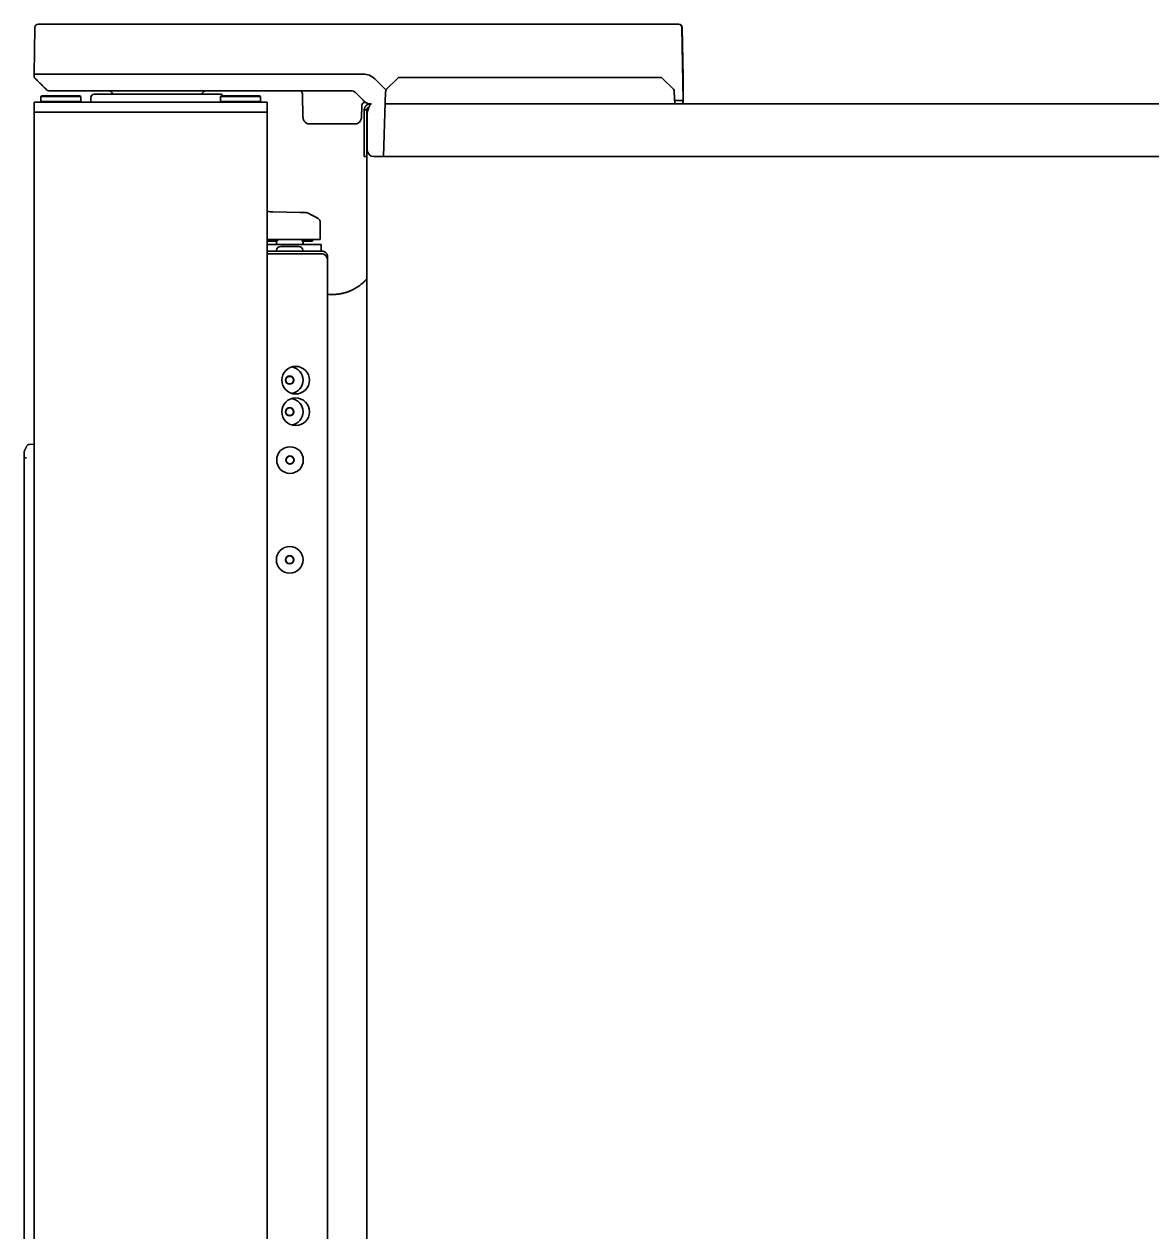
# Model space of a CAD drawing. Header units: inches. Extents: x 786 to 5593, y 691 to 5453.
# Drawn here: x 2125.2 to 2464.1, y 3589.7 to 3952.7 of the extents above; entities that cross this region are included whole.
import ezdxf

# ---------------------------------------------------------------- set-up
doc = ezdxf.new("R2010")
doc.units = ezdxf.units.IN
doc.layers.add('1', color=7, linetype='Continuous', true_color=0xffffff)

msp = doc.modelspace()

# ---------------------------------------------------------------- linework, layer by layer
at = {"layer": '1', "color": 7, "linetype": 'Continuous', "lineweight": 35}
for p, q in [((2128.22, 3937.66), (2128.46, 3951.67)), ((2129.46, 3952.66), (2135.22, 3952.66)), ((2135.22, 3952.66), (2227.05, 3952.66)), ((2230.56, 3952.66), (2235.63, 3952.66)), ((2239.19, 3952.66), (2316.22, 3952.66)), ((2316.22, 3952.66), (2321.84, 3952.66)), ((2321.86, 3952.66), (2321.94, 3952.66)), ((2322.84, 3951.67), (2323.22, 3929.66)), ((2322.96, 3951.67), (2323.22, 3936.77)), ((2128.23, 3936.94), (2128.22, 3937.66)), ((2135.22, 3937.66), (2128.22, 3937.66)), ((2227.05, 3937.66), (2135.22, 3937.66)), ((2233.96, 3932.82), (2230.58, 3936.19)), ((2237.43, 3936.36), (2234.14, 3933.08)), ((2238.13, 3936.66), (2239.72, 3936.66)), ((2239.72, 3936.66), (2314.72, 3936.66)), ((2314.72, 3936.66), (2316.31, 3936.66)), ((2320.3, 3933.08), (2317.01, 3936.36)), ((2323.22, 3935.46), (2323.22, 3930.97)), ((2222.51, 3932.66), (2135.22, 3932.66)), ((2165.22, 3931.63), (2146.27, 3931.63)), ((2184.17, 3931.63), (2165.22, 3931.63)), ((2208.86, 3931.67), (2208.98, 3924.62)), ((2223.39, 3932.66), (2222.51, 3932.66)), ((2233.17, 3912.86), (2233.85, 3932.41)), ((2320.59, 3932.41), (2320.72, 3928.66)), ((2128.22, 3929.16), (2130.22, 3929.16)), ((2128.22, 3926.16), (2128.22, 3929.16)), ((2130.47, 3931.16), (2130.22, 3930.91)), ((2142.22, 3930.91), (2130.22, 3930.91)), ((2130.22, 3930.91), (2130.22, 3929.41)), ((2136.22, 3929.41), (2130.22, 3929.41)), ((2130.22, 3929.41), (2130.47, 3929.16)), ((2196.22, 3929.16), (2130.22, 3929.16)), ((2130.47, 3931.16), (2141.97, 3931.16)), ((2142.22, 3929.41), (2136.22, 3929.41)), ((2142.22, 3930.91), (2141.97, 3931.16)), ((2141.97, 3929.16), (2142.22, 3929.41)), ((2142.22, 3929.41), (2142.22, 3930.91)), ((2145.27, 3930.66), (2145.22, 3929.16)), ((2184.47, 3931.16), (2184.22, 3930.91)), ((2196.22, 3930.91), (2184.22, 3930.91)), ((2184.22, 3930.91), (2184.22, 3929.41)), ((2184.22, 3929.41), (2184.47, 3929.16)), ((2190.22, 3929.41), (2184.22, 3929.41)), ((2184.47, 3931.16), (2195.97, 3931.16)), ((2196.22, 3929.41), (2190.22, 3929.41)), ((2196.22, 3930.91), (2195.97, 3931.16)), ((2195.97, 3929.16), (2196.22, 3929.41)), ((2196.22, 3929.41), (2196.22, 3930.91)), ((2196.22, 3929.16), (2198.22, 3929.16)), ((2198.22, 3929.16), (2198.22, 3926.16)), ((2226.64, 3928.11), (2226.58, 3924.62)), ((2229.22, 3928.66), (2229.47, 3928.66)), ((2229.47, 3928.66), (2229.45, 3928.65)), ((2233.72, 3928.66), (3065.17, 3928.66)), ((2323.22, 3929.66), (2320.69, 3929.66)), ((2323.22, 3929.66), (2323.22, 3929.39)), ((2130.22, 3926.16), (2128.22, 3926.16)), ((2130.22, 3926.16), (2128.22, 3926.16)), ((2128.22, 2811.65), (2128.22, 3926.16)), ((2196.22, 3926.16), (2130.22, 3926.16)), ((2196.22, 3926.16), (2130.22, 3926.16)), ((2198.22, 3926.16), (2196.22, 3926.16)), ((2198.22, 3926.16), (2196.22, 3926.16)), ((2198.22, 2811.65), (2198.22, 3926.16)), ((2208.98, 3924.62), (2209.03, 3924.62)), ((2227.42, 3926.74), (2227.42, 3926.86)), ((2227.42, 3925.9), (2227.42, 3926.74)), ((2227.42, 3925.9), (2227.42, 3914.86)), ((2228.22, 3926.74), (2228.22, 3926.86)), ((2228.22, 3926.74), (2228.22, 3925.9)), ((2228.22, 3925.9), (2228.22, 3914.86)), ((2228.32, 3925.9), (2228.32, 3914.86)), ((2228.56, 3926.86), (2228.51, 3926.74)), ((2212.08, 3922.66), (2210.99, 3922.66)), ((2224.58, 3922.66), (2212.08, 3922.66)), ((2227.42, 3912.86), (2227.42, 3914.86)), ((2228.22, 3914.86), (2228.22, 3912.88)), ((2228.22, 3912.86), (2227.42, 3912.86)), ((2228.22, 2767.25), (2228.22, 3912.86)), ((3062.6, 3912.86), (2230.32, 3912.86)), ((2199.94, 3896.2), (2208.19, 3896.06)), ((2214.14, 3893.35), (2214.14, 3887.96)), ((2198.22, 3887.96), (2208.24, 3887.96)), ((2214.14, 3887.96), (2208.24, 3887.96)), ((2198.22, 3886.46), (2212.51, 3886.46)), ((2198.22, 3884.46), (2213.99, 3884.46)), ((2198.39, 3887.46), (2201.19, 3887.46)), ((2201.01, 3887.46), (2201.01, 3887.06)), ((2201.01, 3887.06), (2201.01, 3886.86)), ((2201.01, 3886.86), (2201.01, 3886.46)), ((2202.31, 3885.86), (2207.71, 3885.86)), ((2208.83, 3887.46), (2211.64, 3887.46)), ((2209.01, 3887.06), (2209.01, 3887.46)), ((2209.01, 3886.86), (2209.01, 3887.06)), ((2209.01, 3886.46), (2209.01, 3886.86)), ((2212.51, 3886.46), (2214.51, 3886.46)), ((2214.51, 3886.46), (2214.51, 3884.46)), ((2198.22, 3883.66), (2212.33, 3883.66)), ((2212.33, 3883.66), (2212.58, 3883.66)), ((2212.58, 3883.66), (2214.44, 3883.66)), ((2216.42, 3882.57), (2216.39, 3882)), ((2216.42, 3881.66), (2216.42, 3221.73)), ((2126.81, 3826.33), (2128.22, 3826.41)), ((2125.22, 3606.24), (2125.22, 3822.3)), ((2125.22, 3444.79), (2125.22, 3606.24))]:
    msp.add_line(p, q, dxfattribs=at)
for centre, radius in [((2206.79, 3845.65), 4.15), ((2205.01, 3845.65), 1.25), ((2205.01, 3845.65), 1.15), ((2206.79, 3836.15), 4.15), ((2205.01, 3836.15), 1.25), ((2205.01, 3836.15), 1.15), ((2205.1, 3821.64), 4), ((2205.1, 3821.64), 1.25), ((2205.1, 3821.64), 1.15), ((2205.01, 3791.65), 4), ((2205.01, 3791.65), 1.25), ((2205.01, 3791.65), 1.15)]:
    msp.add_circle(centre, radius, dxfattribs=at)
for centre, radius, start, end in [((2129.46, 3951.66), 1, 90, 179), ((2321.84, 3951.66), 1, 1, 90), ((2321.96, 3951.66), 1, 1, 90), ((2238.13, 3935.66), 1, 90, 135), ((2316.31, 3935.66), 1, 45, 90), ((2146.27, 3930.63), 1, 90, 178), ((2150.25, 3930.66), 2, 29.0308, 90), ((2180.19, 3930.66), 2, 90, 150.9692), ((2184.17, 3930.63), 1, 31.9695, 90), ((2207.86, 3931.66), 1, 1, 90), ((2223.39, 3930.66), 2, 45, 90), ((2234.85, 3932.37), 1, 135, 178), ((2319.59, 3932.37), 1, 2, 45), ((2227.64, 3928.1), 1, 62.9013, 179), ((2322.47, 3929.41), 0.75, 270, 359), ((2230.32, 3925.9), 2, 155, 180), ((2230.32, 3914.86), 2, 180, 270), ((2200.04, 3902.2), 6, 252.3179, 269), ((2205.21, 3884.84), 4.8, 139.458, 149.6988), ((2204.81, 3884.84), 4.8, 30.3012, 40.542), ((2211.64, 3887.96), 0.5, 270, 330), ((2212.5, 3887.46), 0.5, 90, 150), ((2198.39, 3887.96), 0.5, 250.7306, 270), ((2201.41, 3887.06), 0.4, 149.6988, 180), ((2201.41, 3886.86), 0.4, 180, 270), ((2201.21, 3884.66), 0.2, 174.7841, 270), ((2202.31, 3884.56), 1.3, 90, 174.7841), ((2207.71, 3884.56), 1.3, 5.2159, 90), ((2208.61, 3886.86), 0.4, 270, 0), ((2208.81, 3884.66), 0.2, 270, 5.2159), ((2208.61, 3887.06), 0.4, 0, 30.3012), ((2205.01, 3845.65), 4, 277.7456, 82.26), ((2205.01, 3836.15), 4, 277.7456, 82.26)]:
    msp.add_arc(centre, radius, start, end, dxfattribs=at)
for centre, major_axis, ratio, start_param, end_param in [((2321.86, 3951.66), (0, 1), 0.998849, 4.729842, 6.283185), ((2214.44, 3881.66), (0, 2), 0.990268, 4.712389, 6.283185), ((2126.86, 3825.33), (-0.052, 0.999), 0.99998, 0, 1.065736)]:
    msp.add_ellipse(centre, major_axis=major_axis, ratio=ratio, start_param=start_param, end_param=end_param, dxfattribs=at)
for points, knots in [([(2227.05, 3952.66), (2227.63, 3952.66), (2228.22, 3952.66), (2229.1, 3952.66), (2229.39, 3952.66), (2229.98, 3952.66), (2230.27, 3952.66), (2230.56, 3952.66)], [0, 0, 0, 0, 0.5, 0.5, 0.75, 0.75, 1, 1, 1, 1]), ([(2235.63, 3952.66), (2235.93, 3952.66), (2236.22, 3952.66), (2236.82, 3952.66), (2237.11, 3952.66), (2238, 3952.66), (2238.6, 3952.66), (2239.19, 3952.66)], [0, 0, 0, 0, 0.25, 0.25, 0.5, 0.5, 1, 1, 1, 1]), ([(2128.23, 3936.94), (2128.23, 3936.89), (2128.24, 3936.85), (2128.26, 3936.75), (2128.27, 3936.71), (2128.31, 3936.62), (2128.33, 3936.58), (2128.39, 3936.5), (2128.42, 3936.46), (2128.45, 3936.42)], [0, 0, 0, 0, 0.25, 0.25, 0.5, 0.5, 0.75, 0.75, 1, 1, 1, 1]), ([(2323.22, 3936.77), (2323.22, 3936.77), (2323.22, 3936.65), (2323.22, 3936.18), (2323.22, 3935.84), (2323.22, 3935.46)], [0, 0, 0, 0, 0.5, 0.5, 1, 1, 1, 1]), ([(2132.63, 3932.66), (2132.57, 3932.66), (2132.5, 3932.66), (2132.38, 3932.69), (2132.31, 3932.71), (2132.19, 3932.76), (2132.13, 3932.79), (2132.02, 3932.86), (2131.97, 3932.9), (2131.93, 3932.95)], [0, 0, 0, 0, 0.25, 0.25, 0.5, 0.5, 0.75, 0.75, 1, 1, 1, 1]), ([(2132.63, 3932.66), (2132.57, 3932.66), (2132.5, 3932.66), (2132.37, 3932.69), (2132.31, 3932.71), (2132.19, 3932.76), (2132.13, 3932.79), (2132.02, 3932.86), (2131.97, 3932.9), (2131.93, 3932.95)], [0, 0, 0, 0, 0.25, 0.25, 0.5, 0.5, 0.75, 0.75, 1, 1, 1, 1]), ([(2135.22, 3932.66), (2135.18, 3932.66), (2135.14, 3932.66), (2135.05, 3932.66), (2135.01, 3932.66), (2134.89, 3932.66), (2134.8, 3932.66), (2134.68, 3932.66), (2134.64, 3932.66), (2134.56, 3932.66), (2134.52, 3932.66), (2134.4, 3932.66), (2134.32, 3932.66), (2134.17, 3932.66), (2134.09, 3932.66), (2133.98, 3932.66), (2133.94, 3932.66), (2133.87, 3932.66), (2133.84, 3932.66), (2133.73, 3932.66), (2133.66, 3932.66), (2133.53, 3932.66), (2133.47, 3932.66), (2133.35, 3932.66), (2133.3, 3932.66), (2133.21, 3932.66), (2133.19, 3932.66), (2133.14, 3932.66), (2133.11, 3932.66), (2133.04, 3932.66), (2133, 3932.66), (2132.94, 3932.66), (2132.92, 3932.66), (2132.88, 3932.66), (2132.86, 3932.66), (2132.83, 3932.66), (2132.82, 3932.66), (2132.79, 3932.66), (2132.77, 3932.66), (2132.75, 3932.66), (2132.73, 3932.66), (2132.71, 3932.66), (2132.7, 3932.66), (2132.68, 3932.66), (2132.68, 3932.66), (2132.66, 3932.66), (2132.66, 3932.66), (2132.65, 3932.66), (2132.64, 3932.66), (2132.64, 3932.66), (2132.64, 3932.66), (2132.64, 3932.66), (2132.64, 3932.66), (2132.64, 3932.66), (2132.64, 3932.66), (2132.63, 3932.66)], [0, 0, 0, 0, 0.03125, 0.03125, 0.0625, 0.0625, 0.125, 0.125, 0.15625, 0.15625, 0.1875, 0.1875, 0.25, 0.25, 0.3125, 0.3125, 0.34375, 0.34375, 0.375, 0.375, 0.4375, 0.4375, 0.5, 0.5, 0.5625, 0.5625, 0.59375, 0.59375, 0.625, 0.625, 0.6875, 0.6875, 0.71875, 0.71875, 0.75, 0.75, 0.78125, 0.78125, 0.8125, 0.8125, 0.84375, 0.84375, 0.875, 0.875, 0.90625, 0.90625, 0.9375, 0.9375, 0.96875, 0.96875, 0.984375, 0.984375, 0.992187, 0.992187, 1, 1, 1, 1]), ([(2229.46, 3928.66), (2229.36, 3928.66), (2229.27, 3928.66), (2229.07, 3928.68), (2228.88, 3928.71), (2228.69, 3928.76), (2228.57, 3928.79), (2228.55, 3928.8), (2228.5, 3928.82), (2228.48, 3928.82), (2228.41, 3928.85), (2228.36, 3928.87), (2228.22, 3928.92), (2228.05, 3929.01), (2227.88, 3929.11), (2227.76, 3929.19), (2227.7, 3929.23), (2227.64, 3929.27), (2227.6, 3929.3), (2227.58, 3929.32), (2227.48, 3929.4), (2227.41, 3929.47), (2227.34, 3929.54)], [0, 0, 0, 0, 0.125, 0.125, 0.25, 0.375, 0.375, 0.40625, 0.40625, 0.4375, 0.4375, 0.5, 0.5, 0.625, 0.75, 0.75, 0.8125, 0.84375, 0.84375, 0.875, 0.875, 1, 1, 1, 1]), ([(2227.42, 3926.86), (2227.42, 3926.97), (2227.43, 3927.08), (2227.47, 3927.3), (2227.5, 3927.41), (2227.58, 3927.61), (2227.63, 3927.71), (2227.75, 3927.9), (2227.82, 3927.99), (2227.97, 3928.16), (2228.05, 3928.23), (2228.23, 3928.37), (2228.33, 3928.42), (2228.53, 3928.52), (2228.63, 3928.56), (2228.85, 3928.62), (2228.96, 3928.64), (2229.07, 3928.65)], [0, 0, 0, 0, 0.125, 0.125, 0.25, 0.25, 0.375, 0.375, 0.5, 0.5, 0.625, 0.625, 0.75, 0.75, 0.875, 0.875, 1, 1, 1, 1]), ([(2228.22, 3926.86), (2228.22, 3926.98), (2228.24, 3927.1), (2228.33, 3927.34), (2228.4, 3927.44), (2228.57, 3927.62), (2228.67, 3927.7), (2228.81, 3927.77), (2228.85, 3927.79), (2228.89, 3927.8)], [0, 0, 0, 0, 0.302566, 0.302566, 0.605132, 0.605132, 0.907698, 0.907698, 1, 1, 1, 1]), ([(2229.45, 3928.65), (2229.41, 3928.64), (2229.37, 3928.62), (2229.3, 3928.56), (2229.26, 3928.52), (2229.19, 3928.42), (2229.15, 3928.37), (2229.08, 3928.23), (2229.04, 3928.16), (2228.97, 3927.99), (2228.93, 3927.9), (2228.86, 3927.71), (2228.82, 3927.61), (2228.75, 3927.41), (2228.71, 3927.3), (2228.64, 3927.08), (2228.6, 3926.97), (2228.56, 3926.86)], [0, 0, 0, 0, 0.125, 0.125, 0.25, 0.25, 0.375, 0.375, 0.5, 0.5, 0.625, 0.625, 0.75, 0.75, 0.875, 0.875, 1, 1, 1, 1]), ([(2229.07, 3928.65), (2229.07, 3928.65), (2229.08, 3928.65), (2229.09, 3928.65), (2229.1, 3928.65), (2229.11, 3928.65), (2229.12, 3928.65), (2229.13, 3928.65), (2229.14, 3928.65), (2229.15, 3928.66), (2229.17, 3928.66), (2229.18, 3928.66), (2229.19, 3928.66), (2229.2, 3928.66), (2229.21, 3928.66), (2229.22, 3928.66), (2229.22, 3928.66)], [0, 0, 0, 0, 0.070356, 0.140723, 0.211142, 0.28165, 0.352287, 0.42309, 0.494098, 0.565348, 0.636878, 0.708725, 0.780925, 0.853514, 0.926527, 1, 1, 1, 1]), ([(2209.03, 3924.62), (2209.03, 3924.61), (2209.03, 3924.6), (2209.04, 3924.58), (2209.04, 3924.56), (2209.04, 3924.53), (2209.04, 3924.51), (2209.04, 3924.49), (2209.04, 3924.47), (2209.04, 3924.45), (2209.05, 3924.42), (2209.05, 3924.4), (2209.05, 3924.38), (2209.06, 3924.36), (2209.06, 3924.33), (2209.06, 3924.31), (2209.07, 3924.29), (2209.07, 3924.27), (2209.08, 3924.25), (2209.08, 3924.22), (2209.09, 3924.2), (2209.09, 3924.18), (2209.1, 3924.16), (2209.1, 3924.13), (2209.11, 3924.11), (2209.11, 3924.09), (2209.12, 3924.07), (2209.13, 3924.05), (2209.13, 3924.02), (2209.14, 3924), (2209.15, 3923.98), (2209.16, 3923.96), (2209.16, 3923.94), (2209.17, 3923.91), (2209.18, 3923.89), (2209.19, 3923.87), (2209.2, 3923.85), (2209.21, 3923.83), (2209.22, 3923.81), (2209.23, 3923.78), (2209.24, 3923.76), (2209.25, 3923.74), (2209.26, 3923.72), (2209.27, 3923.7), (2209.28, 3923.68), (2209.29, 3923.66), (2209.31, 3923.64), (2209.32, 3923.62), (2209.33, 3923.59), (2209.34, 3923.57), (2209.36, 3923.55), (2209.37, 3923.53), (2209.38, 3923.51), (2209.4, 3923.49), (2209.41, 3923.47), (2209.43, 3923.45), (2209.44, 3923.43), (2209.46, 3923.41), (2209.47, 3923.4), (2209.49, 3923.38), (2209.5, 3923.36), (2209.52, 3923.34), (2209.53, 3923.32), (2209.55, 3923.3), (2209.57, 3923.28), (2209.58, 3923.26), (2209.6, 3923.25), (2209.62, 3923.23), (2209.63, 3923.22), (2209.64, 3923.21), (2209.66, 3923.19), (2209.67, 3923.18), (2209.68, 3923.17), (2209.7, 3923.15), (2209.71, 3923.14), (2209.73, 3923.13), (2209.74, 3923.11), (2209.76, 3923.1), (2209.77, 3923.09), (2209.79, 3923.07), (2209.81, 3923.06), (2209.83, 3923.05), (2209.85, 3923.03), (2209.87, 3923.02), (2209.89, 3923), (2209.91, 3922.99), (2209.93, 3922.98), (2209.95, 3922.96), (2209.97, 3922.95), (2209.99, 3922.93), (2210.02, 3922.92), (2210.04, 3922.91), (2210.06, 3922.89), (2210.09, 3922.88), (2210.11, 3922.87), (2210.14, 3922.85), (2210.17, 3922.84), (2210.19, 3922.83), (2210.22, 3922.82), (2210.25, 3922.8), (2210.28, 3922.79), (2210.31, 3922.78), (2210.34, 3922.77), (2210.37, 3922.76), (2210.4, 3922.75), (2210.43, 3922.74), (2210.47, 3922.73), (2210.5, 3922.72), (2210.53, 3922.71), (2210.57, 3922.7), (2210.6, 3922.69), (2210.64, 3922.69), (2210.68, 3922.68), (2210.71, 3922.68), (2210.75, 3922.67), (2210.79, 3922.67), (2210.83, 3922.66), (2210.87, 3922.66), (2210.9, 3922.66), (2210.94, 3922.66), (2210.97, 3922.66), (2210.99, 3922.66)], [0, 0, 0, 0, 0.007054, 0.014124, 0.021211, 0.028313, 0.035432, 0.042566, 0.049717, 0.056884, 0.064068, 0.071267, 0.078483, 0.085714, 0.092962, 0.100226, 0.107506, 0.114803, 0.122115, 0.129444, 0.136789, 0.144149, 0.151527, 0.15892, 0.166329, 0.173755, 0.181197, 0.188655, 0.196129, 0.203619, 0.211125, 0.218648, 0.226186, 0.233741, 0.241312, 0.248899, 0.256503, 0.264122, 0.271758, 0.27941, 0.287078, 0.294762, 0.302462, 0.310179, 0.317912, 0.32566, 0.333425, 0.341207, 0.349004, 0.356817, 0.364647, 0.372493, 0.380355, 0.388233, 0.396128, 0.404038, 0.411965, 0.419908, 0.427867, 0.435842, 0.443833, 0.451841, 0.459865, 0.467904, 0.47596, 0.484033, 0.492121, 0.500226, 0.505738, 0.511401, 0.517214, 0.523178, 0.529293, 0.535559, 0.541975, 0.548542, 0.55526, 0.562128, 0.569147, 0.576316, 0.583636, 0.591107, 0.598729, 0.606501, 0.614424, 0.622498, 0.630722, 0.639097, 0.647623, 0.656299, 0.665126, 0.674104, 0.683232, 0.692511, 0.701941, 0.711521, 0.721252, 0.731134, 0.741166, 0.751349, 0.761683, 0.772168, 0.782803, 0.793588, 0.804525, 0.815612, 0.82685, 0.838238, 0.849777, 0.861467, 0.873308, 0.885299, 0.897441, 0.909733, 0.922177, 0.93477, 0.947515, 0.96041, 0.973456, 0.986653, 1, 1, 1, 1]), ([(2224.58, 3922.66), (2224.71, 3922.66), (2224.84, 3922.67), (2225.09, 3922.72), (2225.22, 3922.76), (2225.58, 3922.9), (2225.8, 3923.05), (2226.17, 3923.41), (2226.32, 3923.63), (2226.47, 3923.99), (2226.51, 3924.11), (2226.56, 3924.36), (2226.58, 3924.49), (2226.58, 3924.62)], [0, 0, 0, 0, 0.125, 0.125, 0.25, 0.25, 0.5, 0.5, 0.75, 0.75, 0.875, 0.875, 1, 1, 1, 1]), ([(2208.19, 3896.06), (2208.21, 3896.06), (2208.23, 3896.06), (2208.28, 3896.06), (2208.31, 3896.06), (2208.38, 3896.06), (2208.43, 3896.06), (2208.52, 3896.05), (2208.57, 3896.05), (2208.66, 3896.05), (2208.71, 3896.05), (2208.8, 3896.05), (2208.84, 3896.05), (2208.93, 3896.05), (2208.97, 3896.05), (2209.05, 3896.05), (2209.09, 3896.04), (2209.15, 3896.04), (2209.16, 3896.04), (2209.2, 3896.04), (2209.22, 3896.04), (2209.27, 3896.04), (2209.3, 3896.04), (2209.36, 3896.04), (2209.39, 3896.04), (2209.43, 3896.04), (2209.44, 3896.04), (2209.47, 3896.04), (2209.48, 3896.04), (2209.52, 3896.04), (2209.54, 3896.04), (2209.59, 3896.04), (2209.62, 3896.04), (2209.64, 3896.03), (2209.65, 3896.03), (2209.65, 3896.03), (2209.65, 3896.03), (2209.66, 3896.03), (2209.66, 3896.03), (2209.66, 3896.03), (2209.66, 3896.03), (2209.67, 3896.03), (2209.67, 3896.03), (2209.67, 3896.03)], [0, 0, 0, 0, 0.031368, 0.031368, 0.062736, 0.062736, 0.125471, 0.125471, 0.188207, 0.188207, 0.250942, 0.250942, 0.313678, 0.313678, 0.376413, 0.376413, 0.439149, 0.439149, 0.470516, 0.470516, 0.501884, 0.501884, 0.56462, 0.56462, 0.627355, 0.627355, 0.658723, 0.658723, 0.690091, 0.690091, 0.752826, 0.752826, 0.878297, 0.878297, 0.909665, 0.909665, 0.925349, 0.925349, 0.941033, 0.941033, 0.9724, 0.9724, 1, 1, 1, 1]), ([(2209.67, 3896.03), (2209.82, 3896.03), (2209.97, 3896.01), (2210.27, 3895.94), (2210.42, 3895.88), (2210.55, 3895.81)], [0, 0, 0, 0, 0.5, 0.5, 1, 1, 1, 1]), ([(2213.46, 3894.32), (2213.45, 3894.33), (2213.43, 3894.34), (2213.4, 3894.36), (2213.39, 3894.37), (2213.36, 3894.38), (2213.35, 3894.39), (2213.28, 3894.43), (2213.22, 3894.47), (2213.07, 3894.56), (2213, 3894.6), (2212.82, 3894.7), (2212.73, 3894.75), (2212.61, 3894.82), (2212.58, 3894.84), (2212.53, 3894.86), (2212.45, 3894.9), (2212.37, 3894.95), (2212.2, 3895.03), (2212.09, 3895.09), (2211.84, 3895.2), (2211.72, 3895.26), (2211.52, 3895.34), (2211.45, 3895.37), (2211.35, 3895.41), (2211.32, 3895.42), (2211.3, 3895.43)], [0, 0, 0, 0, 0.048402, 0.048402, 0.081418, 0.081418, 0.114435, 0.114435, 0.2465, 0.2465, 0.378566, 0.378566, 0.510631, 0.510631, 0.543648, 0.543648, 0.576664, 0.642697, 0.642697, 0.774762, 0.774762, 0.906828, 0.906828, 0.972861, 0.972861, 1, 1, 1, 1]), ([(2213.59, 3894.24), (2213.68, 3894.19), (2213.75, 3894.14), (2213.88, 3894.02), (2213.94, 3893.95), (2214.04, 3893.79), (2214.07, 3893.71), (2214.12, 3893.53), (2214.14, 3893.44), (2214.14, 3893.35)], [0, 0, 0, 0, 0.25, 0.25, 0.5, 0.5, 0.75, 0.75, 1, 1, 1, 1]), ([(2214.62, 3884.46), (2214.52, 3884.46), (2214.42, 3884.46), (2214.21, 3884.46), (2214.1, 3884.46), (2213.99, 3884.46)], [0, 0, 0, 0, 0.462959, 0.462959, 1, 1, 1, 1]), ([(2214.62, 3884.46), (2214.74, 3884.46), (2214.86, 3884.44), (2215.03, 3884.41), (2215.09, 3884.39), (2215.18, 3884.37), (2215.21, 3884.36), (2215.26, 3884.34), (2215.29, 3884.33), (2215.43, 3884.27), (2215.53, 3884.21), (2215.65, 3884.13), (2215.67, 3884.11), (2215.72, 3884.08), (2215.74, 3884.06), (2215.81, 3884.01), (2215.85, 3883.97), (2215.97, 3883.85), (2216.05, 3883.76), (2216.12, 3883.64), (2216.14, 3883.62), (2216.17, 3883.57), (2216.21, 3883.5), (2216.25, 3883.43), (2216.29, 3883.33), (2216.31, 3883.28), (2216.33, 3883.2), (2216.34, 3883.17), (2216.36, 3883.12), (2216.36, 3883.1), (2216.39, 3882.97), (2216.41, 3882.87), (2216.41, 3882.77)], [0, 0, 0, 0, 0.125, 0.125, 0.1875, 0.1875, 0.21875, 0.21875, 0.25, 0.25, 0.375, 0.375, 0.40625, 0.40625, 0.4375, 0.4375, 0.5, 0.5, 0.625, 0.625, 0.65625, 0.65625, 0.6875, 0.75, 0.75, 0.8125, 0.8125, 0.84375, 0.84375, 0.875, 0.875, 1, 1, 1, 1]), ([(2215.05, 3883.56), (2215.05, 3883.56), (2215.04, 3883.56), (2215.01, 3883.58), (2214.98, 3883.59), (2214.93, 3883.61), (2214.91, 3883.61), (2214.87, 3883.62), (2214.86, 3883.63), (2214.77, 3883.65), (2214.69, 3883.66), (2214.62, 3883.66)], [0, 0, 0, 0, 0.019788, 0.019788, 0.264841, 0.264841, 0.387368, 0.387368, 0.509894, 0.509894, 1, 1, 1, 1]), ([(2126.81, 3826.33), (2126.72, 3826.33), (2126.63, 3826.31), (2126.46, 3826.26), (2126.38, 3826.22), (2126.23, 3826.12), (2126.17, 3826.06), (2126.05, 3825.93), (2126, 3825.85), (2125.96, 3825.77)], [0, 0, 0, 0, 0.25, 0.25, 0.5, 0.5, 0.75, 0.75, 1, 1, 1, 1]), ([(2125.22, 3824.02), (2125.22, 3824.09), (2125.23, 3824.17), (2125.26, 3824.32), (2125.29, 3824.39), (2125.32, 3824.46)], [0, 0, 0, 0, 0.5, 0.5, 1, 1, 1, 1]), ([(2125.22, 3822.3), (2125.22, 3822.35), (2125.22, 3822.41), (2125.22, 3822.49), (2125.22, 3822.52), (2125.22, 3822.58), (2125.22, 3822.6), (2125.22, 3822.69), (2125.22, 3822.74), (2125.22, 3822.85), (2125.22, 3822.9), (2125.22, 3823), (2125.22, 3823.05), (2125.22, 3823.12), (2125.22, 3823.15), (2125.22, 3823.2), (2125.22, 3823.22), (2125.22, 3823.29), (2125.22, 3823.38), (2125.22, 3823.46), (2125.22, 3823.54), (2125.22, 3823.58), (2125.22, 3823.65), (2125.22, 3823.72), (2125.22, 3823.77), (2125.22, 3823.83), (2125.22, 3823.85), (2125.22, 3823.89), (2125.22, 3823.9), (2125.22, 3823.92), (2125.22, 3823.93), (2125.22, 3823.95), (2125.22, 3823.97), (2125.22, 3823.99), (2125.22, 3824), (2125.22, 3824.01), (2125.22, 3824.02), (2125.22, 3824.02)], [0, 0, 0, 0, 0.0625, 0.0625, 0.09375, 0.09375, 0.125, 0.125, 0.1875, 0.1875, 0.25, 0.25, 0.3125, 0.3125, 0.34375, 0.34375, 0.375, 0.375, 0.4375, 0.5, 0.5, 0.5625, 0.5625, 0.625, 0.6875, 0.6875, 0.75, 0.75, 0.78125, 0.78125, 0.8125, 0.8125, 0.875, 0.875, 0.9375, 0.9375, 1, 1, 1, 1]), ([(2125.22, 3822.3), (2125.22, 3822.3), (2125.23, 3822.3), (2125.26, 3822.3), (2125.29, 3822.31), (2125.32, 3822.31)], [0, 0, 0, 0, 0.5, 0.5, 1, 1, 1, 1])]:
    msp.add_open_spline(points, degree=3, knots=knots, dxfattribs=at)
for points, degree in [([(2131.93, 3932.95), (2128.45, 3936.42)], 1), ([(2230.58, 3936.19), (2229.65, 3937.12), (2228.37, 3937.66), (2227.05, 3937.66)], 3), ([(2227.34, 3929.54), (2227.07, 3929.81), (2226.79, 3930.08), (2224.81, 3932.07)], 3), ([(2228.08, 3928.99), (2228.09, 3928.99)], 1), ([(2323.22, 3930.97), (2323.22, 3930.19), (2323.22, 3929.66), (2323.22, 3929.66)], 3), ([(2228.22, 3926.86), (2227.42, 3926.86)], 1), ([(2210.55, 3895.81), (2213.59, 3894.24)], 1), ([(2216.41, 3882.77), (2216.42, 3882.7), (2216.42, 3882.63), (2216.42, 3882.57)], 3), ([(2125.96, 3825.77), (2125.32, 3824.46)], 1), ([(2125.96, 3822.31), (2125.32, 3822.31)], 1)]:
    msp.add_open_spline(points, degree=degree, dxfattribs=at)
msp.add_rational_spline([(2216.41, 3871.48), (2219.74, 3871.13), (2223.01, 3871.83), (2225.84, 3873.52), (2228, 3875.88), (2228.04, 3875.93), (2228.09, 3875.97), (2228.14, 3876), (2228.2, 3876.03)], [0.499511206154, 0.482200084429, 0.483873659269, 0.504531930676, 0.544174898647, 0.535909248976, 0.531320882017, 0.530409797772, 0.53317599624], degree=4, knots=[0, 0, 0, 0, 0, 0.982252, 0.982252, 0.982252, 0.982252, 1, 1, 1, 1, 1], dxfattribs=at)

doc.saveas('drawing.dxf')
